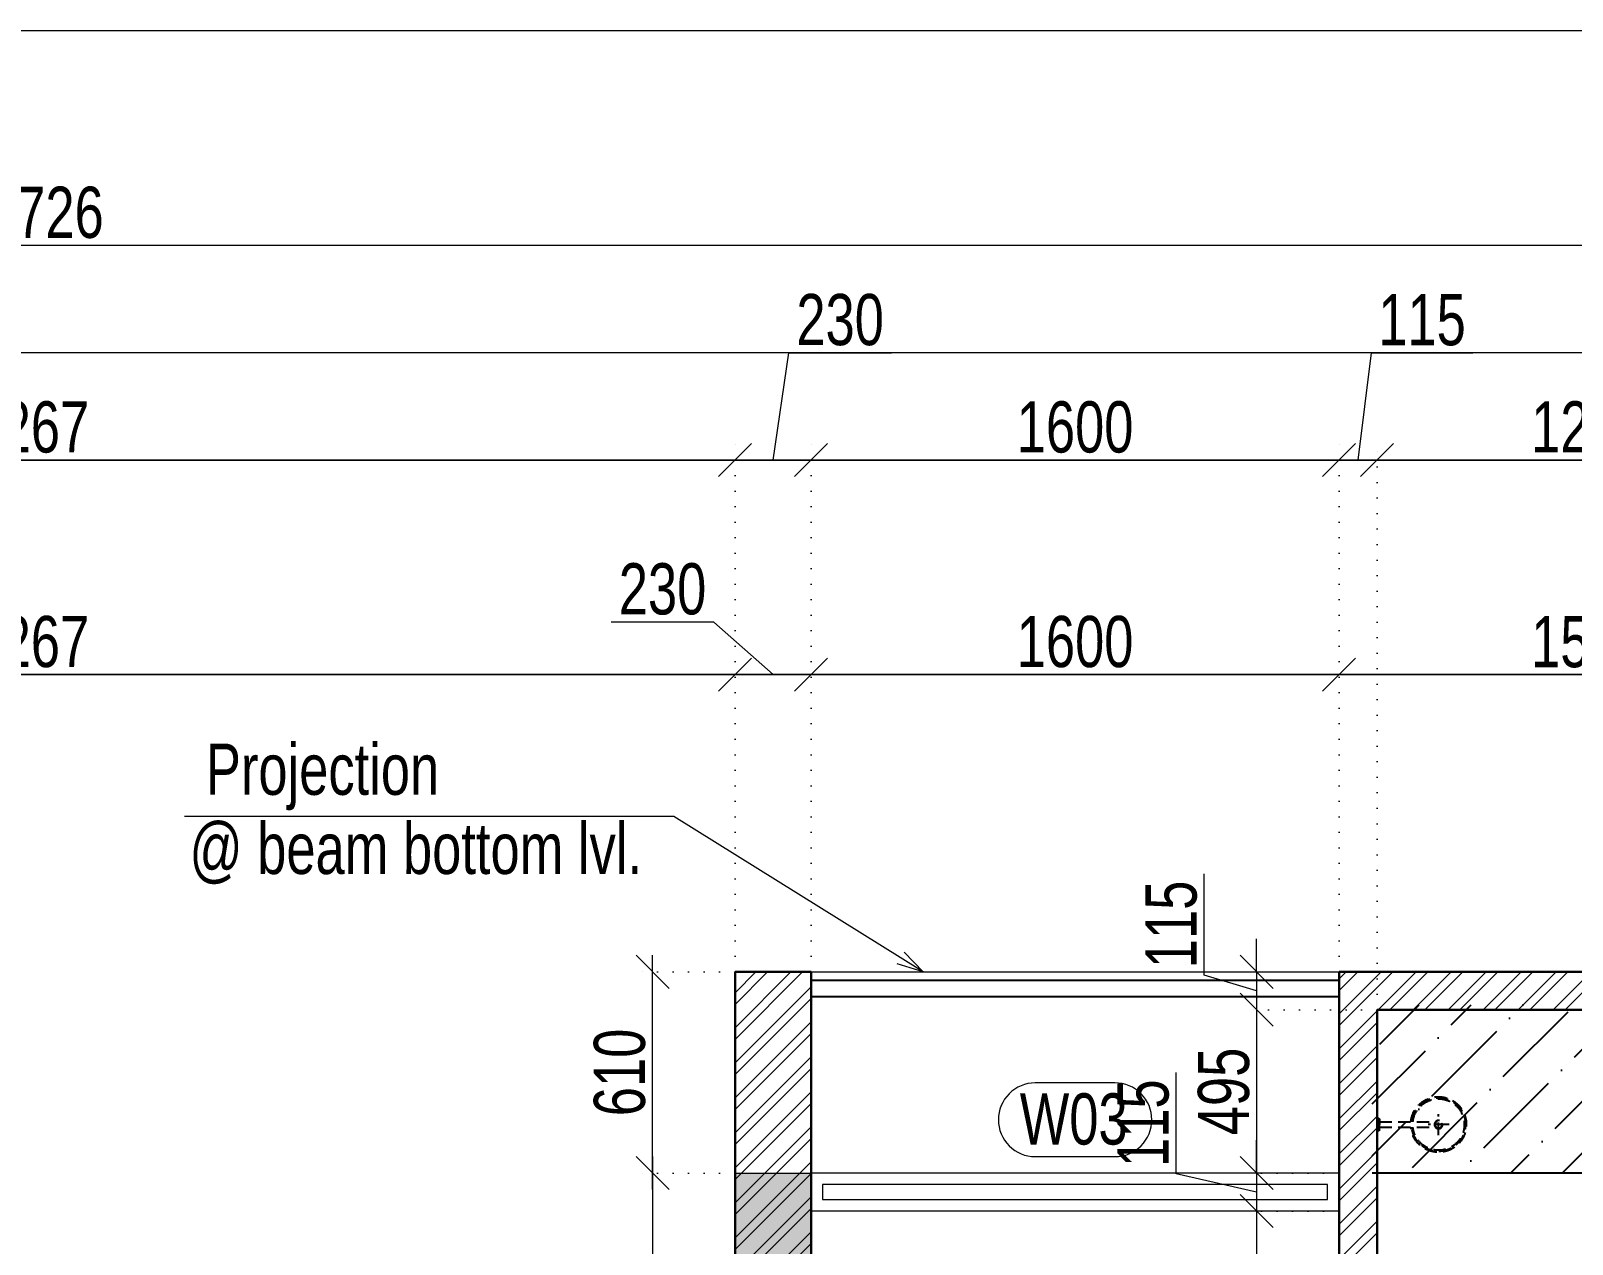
# Model space of a CAD drawing. Header units: inches. Extents: x 785882 to 928568, y 496782 to 576896.
# Drawn here: x 873649 to 878319, y 562379 to 566054 of the extents above; entities that cross this region are included whole.
import ezdxf
from ezdxf.enums import TextEntityAlignment as Align

# ---------------------------------------------------------------- set-up
doc = ezdxf.new("R2010")
doc.units = ezdxf.units.IN
doc.header["$LTSCALE"] = 750
doc.header["$MEASUREMENT"] = 0
doc.linetypes.add('DOT', pattern=[0.25, 0, -0.25])
doc.linetypes.add('HIDDEN', pattern=[0.375, 0.25, -0.125])
for name, color, linetype, lineweight in [('COLUMN', 5, 'Continuous', 13), ('DIMENSION WORKING-MSA', 222, 'Continuous', 13), ('ELE-04-MSA', 139, 'Continuous', 15), ('TEXT DETAIL-MSA', 212, 'Continuous', 13), ('WALL HATCH-MSA', 251, 'Continuous', 9), ('WALL-MSA', 32, 'Continuous', 30), ('WINDOE NO-MAS', 4, 'Continuous', 9), ('WINDOW-MSA', 50, 'Continuous', 13)]:
    doc.layers.add(name, color=color, linetype=linetype, lineweight=lineweight)
for name, color, linetype in [('ELE-02-MSA', 4, 'Continuous'), ('HATCH-SUNK 300MM-MSA', 47, 'Continuous'), ('P.FIXTURE', 7, 'Continuous'), ('R.C.C HATCH-MSA', 250, 'Continuous')]:
    doc.layers.add(name, color=color, linetype=linetype)
doc.styles.add('125', font='swisscl.ttf', dxfattribs={"height": 125})
doc.styles.add('AR', font='swisscl.ttf')
doc.styles.add('ARIAL', font='swisscl.ttf', dxfattribs={"height": 360})
doc.styles.add('Arial-Reg+0.8Sc', font='swisscl.ttf')
doc.dimstyles.new('100 K.T', dxfattribs={"dimtxt": 360, "dimasz": 80, "dimexe": 0.18, "dimexo": 0.0625, "dimgap": 1, "dimtad": 1, "dimdec": 0, "dimzin": 0, "dimdsep": 46, "dimtxsty": 'ARIAL', "dimblk": 'DOT', "dimcen": 0.09, "dimse1": 1, "dimse2": 1, "dimclrd": 50, "dimclrt": 256, "dimadec": 0, "dimazin": 0, "dimtfac": 1, "dimtdec": 0, "dimtofl": 0, "dimtmove": 1, "dimatfit": 0, "dimfxl": 1, "dimtolj": 1, "dimtzin": 0, "dimlwd": -1, "dimarcsym": 0})
doc.dimstyles.new('WORKING DIM', dxfattribs={"dimtxt": 155, "dimasz": 100, "dimexe": 50, "dimexo": 0, "dimgap": 20, "dimtad": 1, "dimdec": 0, "dimzin": 0, "dimdsep": 46, "dimtxsty": 'AR', "dimblk": 'OBLIQUE', "dimcen": 0.09, "dimdle": 50, "dimclrd": 256, "dimclre": 250, "dimclrt": 256, "dimadec": 0, "dimazin": 0, "dimtfac": 1, "dimtdec": 0, "dimtofl": 0, "dimtmove": 1, "dimatfit": 0, "dimfxl": 1, "dimtolj": 1, "dimtzin": 0, "dimlwd": -1, "dimlwe": -1, "dimarcsym": 0})

# ---------------------------------------------------------------- blocks, each defined once
blk = doc.blocks.new('SHOWE')
at = {"linetype": 'HIDDEN', "ltscale": 0.2}
for p, q in [((3964261.3, -1171717.9), (3964261.3, -1171674.7)), ((3964261.3, -1171674.7), (3964263.3, -1171674.7)), ((3964264.2, -1171676.3), (3964264.2, -1171716.3)), ((3964268.7, -1171680.5), (3964268.7, -1171696.3)), ((3964447.4, -1171664.5), (3964447.4, -1171728.1)), ((3964261.3, -1171717.9), (3964263.3, -1171717.9)), ((3964268.7, -1171688.6), (3964437.5, -1171688.6)), ((3964268.7, -1171712), (3964268.7, -1171696.3)), ((3964268.7, -1171704), (3964437.5, -1171704)), ((3964479.2, -1171696.3), (3964415.6, -1171696.3))]:
    blk.add_line(p, q, dxfattribs=at)
for radius in [12.5, 10.6]:
    blk.add_circle((3964447.4, -1171696.3), radius, dxfattribs=at)
for centre, radius, start, end in [((3964447.4, -1171696.3), 84.1, 185.2383, 174.7617), ((3964447.4, -1171696.3), 81.4, 185.4105, 174.5895), ((3964447.4, -1171696.3), 78, 185.6496, 174.3504), ((3964262.4, -1171676.3), 1.76, 358.0282, 62.0821), ((3964259.8, -1171685.3), 10.1, 28.3436, 64.2104), ((3964262.4, -1171716.3), 1.76, 297.9179, 1.9718), ((3964259.8, -1171707.2), 10.1, 295.7896, 331.6564)]:
    blk.add_arc(centre, radius, start, end, dxfattribs=at)
blk = doc.blocks.new('BLOCK-G & H TYPICAL COLOUMN')
at = {"layer": 'R.C.C HATCH-MSA'}
h = blk.add_hatch(color=256, dxfattribs=at)
h.dxf.hatch_style = 1
h.paths.add_polyline_path([(172697.62, -104207.75), (172688.57, -104207.75), (172688.57, -104255), (172697.62, -104255)])
h.paths.add_polyline_path([(172327.12, -104207.75), (172336.18, -104207.75), (172336.18, -104255), (172327.12, -104255)])
h.paths.add_polyline_path([(172819.88, -104207.75), (172819.88, -104216.81), (172867.12, -104216.81), (172867.12, -104207.75)])
h.paths.add_polyline_path([(172204.87, -104207.75), (172204.87, -104216.81), (172157.62, -104216.81), (172157.62, -104207.75)])
h.paths.add_polyline_path([(172561.18, -104240.06), (172552.12, -104240.06), (172552.12, -104287.31), (172561.18, -104287.31)])
h.paths.add_polyline_path([(172463.57, -104240.06), (172472.62, -104240.06), (172472.62, -104287.31), (172463.57, -104287.31)])
h.paths.add_polyline_path([(172177.87, -104422.2), (172177.87, -104431.25), (172130.62, -104431.25), (172130.62, -104422.2)])
h.paths.add_polyline_path([(172894.12, -104422.2), (172894.12, -104431.25), (172846.88, -104431.25), (172846.88, -104422.2)])
h.paths.add_polyline_path([(172336.12, -104486.75), (172336.12, -104495.81), (172288.87, -104495.81), (172288.87, -104486.75)])
h.paths.add_polyline_path([(172202.62, -104543.75), (172202.62, -104552.81), (172155.37, -104552.81), (172155.37, -104543.75)])
h.paths.add_polyline_path([(172822.13, -104543.75), (172822.13, -104552.81), (172869.37, -104552.81), (172869.37, -104543.75)])
h.paths.add_polyline_path([(172516.9, -104495.81), (172507.85, -104495.81), (172507.85, -104448.56), (172516.9, -104448.56)])
h.paths.add_polyline_path([(172697.62, -104104.25), (172688.57, -104104.25), (172688.57, -104057.01), (172697.62, -104057.01)])
h.paths.add_polyline_path([(172327.12, -104104.25), (172336.18, -104104.25), (172336.18, -104057.01), (172327.12, -104057.01)])
h.paths.add_polyline_path([(172819.88, -104104.25), (172819.88, -104095.2), (172867.12, -104095.2), (172867.12, -104104.25)])
h.paths.add_polyline_path([(172204.87, -104104.25), (172204.87, -104095.2), (172157.62, -104095.2), (172157.62, -104104.25)])
h.paths.add_polyline_path([(172561.18, -104071.94), (172552.12, -104071.94), (172552.12, -104024.7), (172561.18, -104024.7)])
h.paths.add_polyline_path([(172463.57, -104071.94), (172472.62, -104071.94), (172472.62, -104024.7), (172463.57, -104024.7)])
h.paths.add_polyline_path([(172177.87, -103889.81), (172177.87, -103880.75), (172130.62, -103880.75), (172130.62, -103889.81)])
h.paths.add_polyline_path([(172894.12, -103889.81), (172894.12, -103880.75), (172846.88, -103880.75), (172846.88, -103889.81)])
h.paths.add_polyline_path([(172336.12, -103825.25), (172336.12, -103816.2), (172288.87, -103816.2), (172288.87, -103825.25)])
h.paths.add_polyline_path([(172202.62, -103768.25), (172202.62, -103759.2), (172155.37, -103759.2), (172155.37, -103768.25)])
h.paths.add_polyline_path([(172822.13, -103768.25), (172822.13, -103759.2), (172869.37, -103759.2), (172869.37, -103768.25)])
h.paths.add_polyline_path([(172516.9, -103816.2), (172507.85, -103816.2), (172507.85, -103863.44), (172516.9, -103863.44)])
h.paths.add_polyline_path([(172548.37, -103699.31), (172548.37, -103690.25), (172595.62, -103690.25), (172595.62, -103699.31)])
h.paths.add_polyline_path([(172476.37, -103699.31), (172476.37, -103690.25), (172429.13, -103690.25), (172429.13, -103699.31)])
h.paths.add_polyline_path([(172726.82, -103612.31), (172726.82, -103603.25), (172774.06, -103603.25), (172774.06, -103612.31)])
h.paths.add_polyline_path([(172297.93, -103612.31), (172297.93, -103603.25), (172250.69, -103603.25), (172250.69, -103612.31)])
h.paths.add_polyline_path([(172920.37, -103523.81), (172920.37, -103514.75), (172857.56, -103514.75), (172857.56, -103523.81)])
h.paths.add_polyline_path([(172104.37, -103523.81), (172104.37, -103514.75), (172167.19, -103514.75), (172167.19, -103523.81)])
h.paths.add_polyline_path([(172476.37, -103492.94), (172467.32, -103492.94), (172467.32, -103445.7), (172476.37, -103445.7)])
h.paths.add_polyline_path([(172548.37, -103492.94), (172557.43, -103492.94), (172557.43, -103445.7), (172548.37, -103445.7)])
h.paths.add_polyline_path([(172663.43, -103454.75), (172759.5, -103454.75), (172759.5, -103349.7), (172663.43, -103349.7), (172663.43, -103358.75), (172750.44, -103358.75), (172750.44, -103445.7), (172663.43, -103445.7)])
h.paths.add_polyline_path([(172361.32, -103454.75), (172265.25, -103454.75), (172265.25, -103349.7), (172361.32, -103349.7), (172361.32, -103358.75), (172274.31, -103358.75), (172274.31, -103445.7), (172361.32, -103445.7)])
h.paths.add_polyline_path([(172428.37, -103358.75), (172419.32, -103358.75), (172419.32, -103311.51), (172428.37, -103311.51)])
h.paths.add_polyline_path([(172428.37, -103132.74), (172419.32, -103132.74), (172419.32, -103179.99), (172428.37, -103179.99)])
h.paths.add_polyline_path([(172151.62, -103286.75), (172151.62, -103277.7), (172104.37, -103277.7), (172104.37, -103286.75)])
h.paths.add_polyline_path([(172245.43, -103162.74), (172245.43, -103153.68), (172198.19, -103153.68), (172198.19, -103162.74)])
h.paths.add_polyline_path([(172428.37, -103021.25), (172419.32, -103021.25), (172419.32, -103068.5), (172428.37, -103068.5)])
h.paths.add_polyline_path([(172245.43, -102997.25), (172236.37, -102997.25), (172236.37, -103044.5), (172245.43, -103044.5)])
h.paths.add_polyline_path([(172104.37, -102997.25), (172104.37, -103006.31), (172151.62, -103006.31), (172151.62, -102997.25)])
h.paths.add_polyline_path([(172596.37, -103358.75), (172605.43, -103358.75), (172605.43, -103311.51), (172596.37, -103311.51)])
h.paths.add_polyline_path([(172596.37, -103132.74), (172605.43, -103132.74), (172605.43, -103179.99), (172596.37, -103179.99)])
h.paths.add_polyline_path([(172873.13, -103286.75), (172873.13, -103277.7), (172920.37, -103277.7), (172920.37, -103286.75)])
h.paths.add_polyline_path([(172779.32, -103162.74), (172779.32, -103153.68), (172826.56, -103153.68), (172826.56, -103162.74)])
h.paths.add_polyline_path([(172596.37, -103021.25), (172605.43, -103021.25), (172605.43, -103068.5), (172596.37, -103068.5)])
h.paths.add_polyline_path([(172779.32, -102997.25), (172788.37, -102997.25), (172788.37, -103044.5), (172779.32, -103044.5)])
h.paths.add_polyline_path([(172920.37, -102997.25), (172920.37, -103006.31), (172873.13, -103006.31), (172873.13, -102997.25)])
h.paths.add_polyline_path([(172548.37, -104612.7), (172548.37, -104621.75), (172595.62, -104621.75), (172595.62, -104612.7)])
h.paths.add_polyline_path([(172476.37, -104612.7), (172476.37, -104621.75), (172429.13, -104621.75), (172429.13, -104612.7)])
h.paths.add_polyline_path([(172297.93, -104699.7), (172297.93, -104708.75), (172250.69, -104708.75), (172250.69, -104699.7)])
h.paths.add_polyline_path([(172104.37, -104788.2), (172104.37, -104797.25), (172167.19, -104797.25), (172167.19, -104788.2)])
h.paths.add_polyline_path([(172726.82, -104699.7), (172726.82, -104708.75), (172774.06, -104708.75), (172774.06, -104699.7)])
h.paths.add_polyline_path([(172920.37, -104788.2), (172920.37, -104797.25), (172857.56, -104797.25), (172857.56, -104788.2)])
h.paths.add_polyline_path([(172476.37, -104819.06), (172467.32, -104819.06), (172467.32, -104866.31), (172476.37, -104866.31)])
h.paths.add_polyline_path([(172548.37, -104819.06), (172557.43, -104819.06), (172557.43, -104866.31), (172548.37, -104866.31)])
h.paths.add_polyline_path([(172663.43, -104857.25), (172759.5, -104857.25), (172759.5, -104962.31), (172663.43, -104962.31), (172663.43, -104953.25), (172750.44, -104953.25), (172750.44, -104866.31), (172663.43, -104866.31)])
h.paths.add_polyline_path([(172361.32, -104857.25), (172265.25, -104857.25), (172265.25, -104962.31), (172361.32, -104962.31), (172361.32, -104953.25), (172274.31, -104953.25), (172274.31, -104866.31), (172361.32, -104866.31)])
h.paths.add_polyline_path([(172428.37, -104953.25), (172419.32, -104953.25), (172419.32, -105000.5), (172428.37, -105000.5)])
h.paths.add_polyline_path([(172428.37, -105178.31), (172419.32, -105178.31), (172419.32, -105131.06), (172428.37, -105131.06)])
h.paths.add_polyline_path([(172151.62, -105025.25), (172151.62, -105034.31), (172104.37, -105034.31), (172104.37, -105025.25)])
h.paths.add_polyline_path([(172245.43, -105072.5), (172236.37, -105072.5), (172236.37, -105025.25), (172245.43, -105025.25)])
h.paths.add_polyline_path([(172428.37, -105290.75), (172419.32, -105290.75), (172419.32, -105243.51), (172428.37, -105243.51)])
h.paths.add_polyline_path([(172245.43, -105314.75), (172236.37, -105314.75), (172236.37, -105267.51), (172245.43, -105267.51)])
h.paths.add_polyline_path([(172104.37, -105277.35), (172113.43, -105277.35), (172113.43, -105314.75), (172104.37, -105314.75)])
h.paths.add_polyline_path([(172596.37, -104953.25), (172605.43, -104953.25), (172605.43, -105000.5), (172596.37, -105000.5)])
h.paths.add_polyline_path([(172596.37, -105178.31), (172605.43, -105178.31), (172605.43, -105131.06), (172596.37, -105131.06)])
h.paths.add_polyline_path([(172873.13, -105025.25), (172873.13, -105034.31), (172920.37, -105034.31), (172920.37, -105025.25)])
h.paths.add_polyline_path([(172788.37, -105025.25), (172779.32, -105025.25), (172779.32, -105072.5), (172788.37, -105072.5)])
h.paths.add_polyline_path([(172596.37, -105290.75), (172605.43, -105290.75), (172605.43, -105243.51), (172596.37, -105243.51)])
h.paths.add_polyline_path([(172779.32, -105314.75), (172788.37, -105314.75), (172788.37, -105267.51), (172779.32, -105267.51)])
h.paths.add_polyline_path([(172911.32, -105314.75), (172920.37, -105314.75), (172920.37, -105277.35), (172911.32, -105277.35)])
h.paths.add_polyline_path([(172688.63, -104486.75), (172688.63, -104495.81), (172735.87, -104495.81), (172735.87, -104486.75)])
h.paths.add_polyline_path([(172688.63, -103825.25), (172688.63, -103816.2), (172735.87, -103816.2), (172735.87, -103825.25)])
at = {"layer": 'COLUMN'}
blk.add_lwpolyline([(172596.37, -103021.25), (172605.43, -103021.25), (172605.43, -103068.5), (172596.37, -103068.5)], close=True, dxfattribs=at)
blk = doc.blocks.new('A$C59c041b7')
at = {"layer": 'HATCH-SUNK 300MM-MSA', "transparency": 33554559}
h = blk.add_hatch(dxfattribs=at)
h.set_pattern_fill('ANSI36', color=256, scale=35)
h.set_pattern_definition([(45, (-826309.5, -563203.96), (58.932931, 216.087413), [277.8125, -55.5625, 0, -55.5625])])
h.paths.add_polyline_path([(15743.6, -609.6), (14426.8, -609.6), (14426.8, -100), (15743.6, -100)])
at = {"layer": 'HATCH-SUNK 300MM-MSA'}
blk.add_line((15743.6, -609.6), (14426.8, -609.6), dxfattribs=at)
blk = doc.blocks.new('_Dot')
at = {"linetype": 'ByBlock', "lineweight": -2}
blk.add_line((-0.5, 0), (-1, 0), dxfattribs=at)
at = {"linetype": 'ByBlock', "const_width": 0.5}
blk.add_lwpolyline([(-0.25, 0, 1), (0.25, 0, 1)], format="xyb", close=True, dxfattribs=at)
blk = doc.blocks.new('Win-Tag-03')
blk.add_lwpolyline([(-130, 120), (130, 120, -0.414214), (250, 0), (250, 0, -0.414214), (130, -120), (-130, -120, -0.414214), (-250, 0), (-250, 0, -0.414214)], format="xyb", close=True)
blk = doc.blocks.new('_Oblique')
at = {"color": 0, "linetype": 'ByBlock', "lineweight": -2}
blk.add_line((-0.5, -0.5), (0.5, 0.5), dxfattribs=at)
blk = doc.blocks.new('*D2319')
at = {"layer": 'Defpoints', "color": 0, "ltscale": 0.25, "transparency": 16777216}
for p in [(875782.7, 564104), (871515.5, 563204), (875782.7, 563204)]:
    blk.add_point(p, dxfattribs=at)
at = {"layer": 'DIMENSION WORKING-MSA', "color": 250, "linetype": 'DOT', "ltscale": 0.25, "transparency": 16777216}
for p, q in [((871515.5, 563204), (871515.5, 564154)), ((875782.7, 563204), (875782.7, 564154))]:
    blk.add_line(p, q, dxfattribs=at)
at = {"layer": 'DIMENSION WORKING-MSA', "ltscale": 0.25, "transparency": 16777216}
blk.add_line((871465.5, 564104), (875832.7, 564104), dxfattribs=at)
at = {"layer": 'DIMENSION WORKING-MSA', "ltscale": 0.25, "transparency": 16777216, "xscale": 100, "yscale": 100, "zscale": 100, "rotation": 180}
blk.add_blockref('_Oblique', (871515.5, 564104), dxfattribs=at)
at = {"layer": 'DIMENSION WORKING-MSA', "ltscale": 0.25, "transparency": 16777216, "xscale": 100, "yscale": 100, "zscale": 100}
blk.add_blockref('_Oblique', (875782.7, 564104), dxfattribs=at)
at = {"layer": 'DIMENSION WORKING-MSA', "ltscale": 0.25, "transparency": 16777216, "insert": (873649.1, 564203.3), "char_height": 155, "attachment_point": 5, "style": 'AR'}
blk.add_mtext('\\A1;4267', dxfattribs=at)
blk = doc.blocks.new('*D2320')
at = {"layer": 'Defpoints', "color": 0, "ltscale": 0.25, "transparency": 16777216}
for p in [(876012.7, 564104), (875782.7, 563204), (876012.7, 563204)]:
    blk.add_point(p, dxfattribs=at)
at = {"layer": 'DIMENSION WORKING-MSA', "ltscale": 0.25, "transparency": 16777216}
for p, q in [((875718.2, 564263.4), (875407.5, 564263.4)), ((875897.7, 564104), (875718.2, 564263.4)), ((875782.7, 564104), (875682.7, 564104)), ((875782.7, 564104), (876012.7, 564104)), ((876012.7, 564104), (876112.7, 564104))]:
    blk.add_line(p, q, dxfattribs=at)
at = {"layer": 'DIMENSION WORKING-MSA', "color": 250, "linetype": 'DOT', "ltscale": 0.25, "transparency": 16777216}
for p, q in [((875782.7, 563204), (875782.7, 564154)), ((876012.7, 563204), (876012.7, 564154))]:
    blk.add_line(p, q, dxfattribs=at)
at = {"layer": 'DIMENSION WORKING-MSA', "ltscale": 0.25, "transparency": 16777216, "xscale": 100, "yscale": 100, "zscale": 100}
blk.add_blockref('_Oblique', (875782.7, 564104), dxfattribs=at)
at = {"layer": 'DIMENSION WORKING-MSA', "ltscale": 0.25, "transparency": 16777216, "xscale": 100, "yscale": 100, "zscale": 100, "rotation": 180}
blk.add_blockref('_Oblique', (876012.7, 564104), dxfattribs=at)
at = {"layer": 'DIMENSION WORKING-MSA', "ltscale": 0.25, "transparency": 16777216, "insert": (875562.9, 564362.9), "char_height": 155, "attachment_point": 5, "style": 'AR'}
blk.add_mtext('\\A1;230', dxfattribs=at)
blk = doc.blocks.new('*D2321')
at = {"layer": 'Defpoints', "color": 0, "ltscale": 0.25, "transparency": 16777216}
for p in [(877612.7, 564104), (876012.7, 563204), (877612.7, 563204)]:
    blk.add_point(p, dxfattribs=at)
at = {"layer": 'DIMENSION WORKING-MSA', "color": 250, "linetype": 'DOT', "ltscale": 0.25, "transparency": 16777216}
for p, q in [((876012.7, 563204), (876012.7, 564154)), ((877612.7, 563204), (877612.7, 564154))]:
    blk.add_line(p, q, dxfattribs=at)
at = {"layer": 'DIMENSION WORKING-MSA', "ltscale": 0.25, "transparency": 16777216}
blk.add_line((875962.7, 564104), (877662.7, 564104), dxfattribs=at)
at = {"layer": 'DIMENSION WORKING-MSA', "ltscale": 0.25, "transparency": 16777216, "xscale": 100, "yscale": 100, "zscale": 100, "rotation": 180}
blk.add_blockref('_Oblique', (876012.7, 564104), dxfattribs=at)
at = {"layer": 'DIMENSION WORKING-MSA', "ltscale": 0.25, "transparency": 16777216, "xscale": 100, "yscale": 100, "zscale": 100}
blk.add_blockref('_Oblique', (877612.7, 564104), dxfattribs=at)
at = {"layer": 'DIMENSION WORKING-MSA', "ltscale": 0.25, "transparency": 16777216, "insert": (876812.7, 564203.3), "char_height": 155, "attachment_point": 5, "style": 'AR'}
blk.add_mtext('\\A1;1600', dxfattribs=at)
blk = doc.blocks.new('*D2322')
at = {"layer": 'Defpoints', "color": 0, "ltscale": 0.25, "transparency": 16777216}
for p in [(879129.5, 564104), (877612.7, 563204), (879129.5, 563204)]:
    blk.add_point(p, dxfattribs=at)
at = {"layer": 'DIMENSION WORKING-MSA', "color": 250, "linetype": 'DOT', "ltscale": 0.25, "transparency": 16777216}
for p, q in [((877612.7, 563204), (877612.7, 564154)), ((879129.5, 563204), (879129.5, 564154))]:
    blk.add_line(p, q, dxfattribs=at)
at = {"layer": 'DIMENSION WORKING-MSA', "ltscale": 0.25, "transparency": 16777216}
blk.add_line((877562.7, 564104), (879179.5, 564104), dxfattribs=at)
at = {"layer": 'DIMENSION WORKING-MSA', "ltscale": 0.25, "transparency": 16777216, "xscale": 100, "yscale": 100, "zscale": 100, "rotation": 180}
blk.add_blockref('_Oblique', (877612.7, 564104), dxfattribs=at)
at = {"layer": 'DIMENSION WORKING-MSA', "ltscale": 0.25, "transparency": 16777216, "xscale": 100, "yscale": 100, "zscale": 100}
blk.add_blockref('_Oblique', (879129.5, 564104), dxfattribs=at)
at = {"layer": 'DIMENSION WORKING-MSA', "ltscale": 0.25, "transparency": 16777216, "insert": (878371.1, 564203), "char_height": 155, "attachment_point": 5, "style": 'AR'}
blk.add_mtext('\\A1;1517', dxfattribs=at)
blk = doc.blocks.new('*D2343')
at = {"layer": 'Defpoints', "color": 0, "ltscale": 0.25, "transparency": 16777216}
for p in [(875782.7, 564754), (871515.5, 563204), (875782.7, 563204)]:
    blk.add_point(p, dxfattribs=at)
at = {"layer": 'DIMENSION WORKING-MSA', "color": 250, "linetype": 'DOT', "ltscale": 0.25, "transparency": 16777216}
for p, q in [((871515.5, 563204), (871515.5, 564804)), ((875782.7, 563204), (875782.7, 564804))]:
    blk.add_line(p, q, dxfattribs=at)
at = {"layer": 'DIMENSION WORKING-MSA', "ltscale": 0.25, "transparency": 16777216}
blk.add_line((871465.5, 564754), (875832.7, 564754), dxfattribs=at)
at = {"layer": 'DIMENSION WORKING-MSA', "ltscale": 0.25, "transparency": 16777216, "xscale": 100, "yscale": 100, "zscale": 100, "rotation": 180}
blk.add_blockref('_Oblique', (871515.5, 564754), dxfattribs=at)
at = {"layer": 'DIMENSION WORKING-MSA', "ltscale": 0.25, "transparency": 16777216, "xscale": 100, "yscale": 100, "zscale": 100}
blk.add_blockref('_Oblique', (875782.7, 564754), dxfattribs=at)
at = {"layer": 'DIMENSION WORKING-MSA', "ltscale": 0.25, "transparency": 16777216, "insert": (873649.1, 564853.3), "char_height": 155, "attachment_point": 5, "style": 'AR'}
blk.add_mtext('\\A1;4267', dxfattribs=at)
blk = doc.blocks.new('*D2344')
at = {"layer": 'Defpoints', "color": 0, "ltscale": 0.25, "transparency": 16777216}
for p in [(876012.7, 564754), (875782.7, 563204), (876012.7, 563204)]:
    blk.add_point(p, dxfattribs=at)
at = {"layer": 'DIMENSION WORKING-MSA', "ltscale": 0.25, "transparency": 16777216}
for p, q in [((875897.7, 564754), (875945.5, 565079)), ((875945.5, 565079), (876256.2, 565079)), ((875732.7, 564754), (876062.7, 564754))]:
    blk.add_line(p, q, dxfattribs=at)
at = {"layer": 'DIMENSION WORKING-MSA', "color": 250, "linetype": 'DOT', "ltscale": 0.25, "transparency": 16777216}
for p, q in [((875782.7, 563204), (875782.7, 564804)), ((876012.7, 563204), (876012.7, 564804))]:
    blk.add_line(p, q, dxfattribs=at)
at = {"layer": 'DIMENSION WORKING-MSA', "ltscale": 0.25, "transparency": 16777216, "xscale": 100, "yscale": 100, "zscale": 100, "rotation": 180}
blk.add_blockref('_Oblique', (875782.7, 564754), dxfattribs=at)
at = {"layer": 'DIMENSION WORKING-MSA', "ltscale": 0.25, "transparency": 16777216, "xscale": 100, "yscale": 100, "zscale": 100}
blk.add_blockref('_Oblique', (876012.7, 564754), dxfattribs=at)
at = {"layer": 'DIMENSION WORKING-MSA', "ltscale": 0.25, "transparency": 16777216, "insert": (876100.9, 565178.4), "char_height": 155, "attachment_point": 5, "style": 'AR'}
blk.add_mtext('\\A1;230', dxfattribs=at)
blk = doc.blocks.new('*D2323')
at = {"layer": 'Defpoints', "color": 0, "ltscale": 0.25, "transparency": 16777216}
for p in [(877612.7, 564754), (876012.7, 563204), (877612.7, 563204)]:
    blk.add_point(p, dxfattribs=at)
at = {"layer": 'DIMENSION WORKING-MSA', "color": 250, "linetype": 'DOT', "ltscale": 0.25, "transparency": 16777216}
for p, q in [((876012.7, 563204), (876012.7, 564804)), ((877612.7, 563204), (877612.7, 564804))]:
    blk.add_line(p, q, dxfattribs=at)
at = {"layer": 'DIMENSION WORKING-MSA', "ltscale": 0.25, "transparency": 16777216}
blk.add_line((875962.7, 564754), (877662.7, 564754), dxfattribs=at)
at = {"layer": 'DIMENSION WORKING-MSA', "ltscale": 0.25, "transparency": 16777216, "xscale": 100, "yscale": 100, "zscale": 100, "rotation": 180}
blk.add_blockref('_Oblique', (876012.7, 564754), dxfattribs=at)
at = {"layer": 'DIMENSION WORKING-MSA', "ltscale": 0.25, "transparency": 16777216, "xscale": 100, "yscale": 100, "zscale": 100}
blk.add_blockref('_Oblique', (877612.7, 564754), dxfattribs=at)
at = {"layer": 'DIMENSION WORKING-MSA', "ltscale": 0.25, "transparency": 16777216, "insert": (876812.7, 564853.3), "char_height": 155, "attachment_point": 5, "style": 'AR'}
blk.add_mtext('\\A1;1600', dxfattribs=at)
blk = doc.blocks.new('*D2324')
at = {"layer": 'Defpoints', "color": 0, "ltscale": 0.25, "transparency": 16777216}
for p in [(877727.7, 564754), (877612.7, 563204), (877727.7, 563089)]:
    blk.add_point(p, dxfattribs=at)
at = {"layer": 'DIMENSION WORKING-MSA', "ltscale": 0.25, "transparency": 16777216}
for p, q in [((877670.2, 564754), (877710.5, 565079)), ((877710.5, 565079), (878017.3, 565079)), ((877612.7, 564754), (877512.7, 564754)), ((877612.7, 564754), (877727.7, 564754)), ((877727.7, 564754), (877827.7, 564754))]:
    blk.add_line(p, q, dxfattribs=at)
at = {"layer": 'DIMENSION WORKING-MSA', "color": 250, "linetype": 'DOT', "ltscale": 0.25, "transparency": 16777216}
for p, q in [((877612.7, 563204), (877612.7, 564804)), ((877727.7, 563089), (877727.7, 564804))]:
    blk.add_line(p, q, dxfattribs=at)
at = {"layer": 'DIMENSION WORKING-MSA', "ltscale": 0.25, "transparency": 16777216, "xscale": 100, "yscale": 100, "zscale": 100}
blk.add_blockref('_Oblique', (877612.7, 564754), dxfattribs=at)
at = {"layer": 'DIMENSION WORKING-MSA', "ltscale": 0.25, "transparency": 16777216, "xscale": 100, "yscale": 100, "zscale": 100, "rotation": 180}
blk.add_blockref('_Oblique', (877727.7, 564754), dxfattribs=at)
at = {"layer": 'DIMENSION WORKING-MSA', "ltscale": 0.25, "transparency": 16777216, "insert": (877863.9, 565178), "char_height": 155, "attachment_point": 5, "style": 'AR'}
blk.add_mtext('\\A1;115', dxfattribs=at)
blk = doc.blocks.new('*D2325')
at = {"layer": 'Defpoints', "color": 0, "ltscale": 0.25, "transparency": 16777216}
for p in [(879014.5, 564754), (877727.7, 563089), (879014.5, 563089)]:
    blk.add_point(p, dxfattribs=at)
at = {"layer": 'DIMENSION WORKING-MSA', "color": 250, "linetype": 'DOT', "ltscale": 0.25, "transparency": 16777216}
for p, q in [((877727.7, 563089), (877727.7, 564804)), ((879014.5, 563089), (879014.5, 564804))]:
    blk.add_line(p, q, dxfattribs=at)
at = {"layer": 'DIMENSION WORKING-MSA', "ltscale": 0.25, "transparency": 16777216}
blk.add_line((877677.7, 564754), (879064.5, 564754), dxfattribs=at)
at = {"layer": 'DIMENSION WORKING-MSA', "ltscale": 0.25, "transparency": 16777216, "xscale": 100, "yscale": 100, "zscale": 100, "rotation": 180}
blk.add_blockref('_Oblique', (877727.7, 564754), dxfattribs=at)
at = {"layer": 'DIMENSION WORKING-MSA', "ltscale": 0.25, "transparency": 16777216, "xscale": 100, "yscale": 100, "zscale": 100}
blk.add_blockref('_Oblique', (879014.5, 564754), dxfattribs=at)
at = {"layer": 'DIMENSION WORKING-MSA', "ltscale": 0.25, "transparency": 16777216, "insert": (878371.1, 564853.3), "char_height": 155, "attachment_point": 5, "style": 'AR'}
blk.add_mtext('\\A1;1287', dxfattribs=at)
blk = doc.blocks.new('*D2288')
at = {"layer": 'Defpoints', "color": 0, "ltscale": 0.25, "transparency": 16777216}
for p in [(863285.9, 565404), (863285.9, 563204), (884012.3, 563204)]:
    blk.add_point(p, dxfattribs=at)
at = {"layer": 'DIMENSION WORKING-MSA', "color": 250, "linetype": 'DOT', "ltscale": 0.25, "transparency": 16777216}
for p, q in [((863285.9, 563204), (863285.9, 565454)), ((884012.3, 563204), (884012.3, 565454))]:
    blk.add_line(p, q, dxfattribs=at)
at = {"layer": 'DIMENSION WORKING-MSA', "ltscale": 0.25, "transparency": 16777216}
blk.add_line((884062.3, 565404), (863235.9, 565404), dxfattribs=at)
at = {"layer": 'DIMENSION WORKING-MSA', "ltscale": 0.25, "transparency": 16777216, "xscale": 100, "yscale": 100, "zscale": 100, "rotation": 180}
blk.add_blockref('_Oblique', (863285.9, 565404), dxfattribs=at)
at = {"layer": 'DIMENSION WORKING-MSA', "ltscale": 0.25, "transparency": 16777216, "xscale": 100, "yscale": 100, "zscale": 100}
blk.add_blockref('_Oblique', (884012.3, 565404), dxfattribs=at)
at = {"layer": 'DIMENSION WORKING-MSA', "ltscale": 0.25, "transparency": 16777216, "insert": (873649.1, 565503.3), "char_height": 155, "attachment_point": 5, "style": 'AR'}
blk.add_mtext('\\A1;20726', dxfattribs=at)
blk = doc.blocks.new('*D1824')
at = {"layer": 'Defpoints', "color": 0, "ltscale": 0.25, "transparency": 16777216}
for p in [(877612.7, 563204), (877362.7, 563089), (877727.7, 563089)]:
    blk.add_point(p, dxfattribs=at)
at = {"layer": 'DIMENSION WORKING-MSA', "ltscale": 0.25, "transparency": 16777216}
for p, q in [((877203.6, 563194.2), (877203.6, 563501)), ((877362.7, 563204), (877362.7, 563304)), ((877362.7, 563146.5), (877203.6, 563194.2)), ((877362.7, 563204), (877362.7, 563089)), ((877362.7, 563089), (877362.7, 562989))]:
    blk.add_line(p, q, dxfattribs=at)
at = {"layer": 'DIMENSION WORKING-MSA', "color": 250, "linetype": 'DOT', "ltscale": 0.25, "transparency": 16777216}
for p, q in [((877612.7, 563204), (877312.7, 563204)), ((877727.7, 563089), (877312.7, 563089))]:
    blk.add_line(p, q, dxfattribs=at)
at = {"layer": 'DIMENSION WORKING-MSA', "ltscale": 0.25, "transparency": 16777216, "xscale": 100, "yscale": 100, "zscale": 100}
for p, rotation in [((877362.7, 563204), 270), ((877362.7, 563089), 90)]:
    blk.add_blockref('_Oblique', p, dxfattribs=dict(at, rotation=rotation))
at = {"layer": 'DIMENSION WORKING-MSA', "ltscale": 0.25, "transparency": 16777216, "insert": (877104.5, 563347.6), "char_height": 155, "attachment_point": 5, "rotation": 90, "style": 'AR'}
blk.add_mtext('\\A1;115', dxfattribs=at)
blk = doc.blocks.new('*D1825')
at = {"layer": 'Defpoints', "color": 0, "ltscale": 0.25, "transparency": 16777216}
for p in [(877727.7, 563089), (877362.7, 562594.4), (877612.7, 562594.4)]:
    blk.add_point(p, dxfattribs=at)
at = {"layer": 'DIMENSION WORKING-MSA', "ltscale": 0.25, "transparency": 16777216}
blk.add_line((877362.7, 563139), (877362.7, 562544.4), dxfattribs=at)
at = {"layer": 'DIMENSION WORKING-MSA', "color": 250, "linetype": 'DOT', "ltscale": 0.25, "transparency": 16777216}
for p, q in [((877727.7, 563089), (877312.7, 563089)), ((877612.7, 562594.4), (877312.7, 562594.4))]:
    blk.add_line(p, q, dxfattribs=at)
at = {"layer": 'DIMENSION WORKING-MSA', "ltscale": 0.25, "transparency": 16777216, "xscale": 100, "yscale": 100, "zscale": 100}
for p, rotation in [((877362.7, 563089), 90), ((877362.7, 562594.4), 270)]:
    blk.add_blockref('_Oblique', p, dxfattribs=dict(at, rotation=rotation))
at = {"layer": 'DIMENSION WORKING-MSA', "ltscale": 0.25, "transparency": 16777216, "insert": (877263.3, 562841.7), "char_height": 155, "attachment_point": 5, "rotation": 90, "style": 'AR'}
blk.add_mtext('\\A1;495', dxfattribs=at)
blk = doc.blocks.new('*D1826')
at = {"layer": 'Defpoints', "color": 0, "ltscale": 0.25, "transparency": 16777216}
for p in [(877612.7, 562594.4), (877362.7, 562479.4), (877612.7, 562479.4)]:
    blk.add_point(p, dxfattribs=at)
at = {"layer": 'DIMENSION WORKING-MSA', "ltscale": 0.25, "transparency": 16777216}
for p, q in [((877118.6, 562592.2), (877118.6, 562899)), ((877362.7, 562594.4), (877362.7, 562694.4)), ((877362.7, 562536.9), (877118.6, 562592.2)), ((877362.7, 562594.4), (877362.7, 562479.4)), ((877362.7, 562479.4), (877362.7, 562379.4))]:
    blk.add_line(p, q, dxfattribs=at)
at = {"layer": 'DIMENSION WORKING-MSA', "color": 250, "linetype": 'DOT', "ltscale": 0.25, "transparency": 16777216}
for p, q in [((877612.7, 562594.4), (877312.7, 562594.4)), ((877612.7, 562479.4), (877312.7, 562479.4))]:
    blk.add_line(p, q, dxfattribs=at)
at = {"layer": 'DIMENSION WORKING-MSA', "ltscale": 0.25, "transparency": 16777216, "xscale": 100, "yscale": 100, "zscale": 100}
for p, rotation in [((877362.7, 562594.4), 270), ((877362.7, 562479.4), 90)]:
    blk.add_blockref('_Oblique', p, dxfattribs=dict(at, rotation=rotation))
at = {"layer": 'DIMENSION WORKING-MSA', "ltscale": 0.25, "transparency": 16777216, "insert": (877019.5, 562745.6), "char_height": 155, "attachment_point": 5, "rotation": 90, "style": 'AR'}
blk.add_mtext('\\A1;115', dxfattribs=at)
blk = doc.blocks.new('*D1827')
at = {"layer": 'Defpoints', "color": 0, "ltscale": 0.25, "transparency": 16777216}
for p in [(877612.7, 562479.4), (877362.7, 560994), (877727.7, 560994)]:
    blk.add_point(p, dxfattribs=at)
at = {"layer": 'DIMENSION WORKING-MSA', "ltscale": 0.25, "transparency": 16777216}
blk.add_line((877362.7, 562529.4), (877362.7, 560944), dxfattribs=at)
at = {"layer": 'DIMENSION WORKING-MSA', "color": 250, "linetype": 'DOT', "ltscale": 0.25, "transparency": 16777216}
for p, q in [((877612.7, 562479.4), (877312.7, 562479.4)), ((877727.7, 560994), (877312.7, 560994))]:
    blk.add_line(p, q, dxfattribs=at)
at = {"layer": 'DIMENSION WORKING-MSA', "ltscale": 0.25, "transparency": 16777216, "xscale": 100, "yscale": 100, "zscale": 100}
for p, rotation in [((877362.7, 562479.4), 90), ((877362.7, 560994), 270)]:
    blk.add_blockref('_Oblique', p, dxfattribs=dict(at, rotation=rotation))
at = {"layer": 'DIMENSION WORKING-MSA', "ltscale": 0.25, "transparency": 16777216, "insert": (877263.3, 561736.7), "char_height": 155, "attachment_point": 5, "rotation": 90, "style": 'AR'}
blk.add_mtext('\\A1;1485', dxfattribs=at)
blk = doc.blocks.new('*D1787')
at = {"layer": 'Defpoints', "color": 0, "ltscale": 0.25, "transparency": 16777216}
for p in [(875782.7, 562594.4), (875532.7, 561394.4), (875782.7, 561394.4)]:
    blk.add_point(p, dxfattribs=at)
at = {"layer": 'DIMENSION WORKING-MSA', "ltscale": 0.25, "transparency": 16777216}
blk.add_line((875532.7, 562644.4), (875532.7, 561344.4), dxfattribs=at)
at = {"layer": 'DIMENSION WORKING-MSA', "color": 250, "linetype": 'DOT', "ltscale": 0.25, "transparency": 16777216}
for p, q in [((875782.7, 562594.4), (875482.7, 562594.4)), ((875782.7, 561394.4), (875482.7, 561394.4))]:
    blk.add_line(p, q, dxfattribs=at)
at = {"layer": 'DIMENSION WORKING-MSA', "ltscale": 0.25, "transparency": 16777216, "xscale": 100, "yscale": 100, "zscale": 100}
for p, rotation in [((875532.7, 562594.4), 90), ((875532.7, 561394.4), 270)]:
    blk.add_blockref('_Oblique', p, dxfattribs=dict(at, rotation=rotation))
at = {"layer": 'DIMENSION WORKING-MSA', "ltscale": 0.25, "transparency": 16777216, "insert": (875433.3, 561994.4), "char_height": 155, "attachment_point": 5, "rotation": 90, "style": 'AR'}
blk.add_mtext('\\A1;1200', dxfattribs=at)
blk = doc.blocks.new('*D1788')
at = {"layer": 'Defpoints', "color": 0, "ltscale": 0.25, "transparency": 16777216}
for p in [(875532.7, 563204), (875782.7, 563204), (875782.7, 562594.4)]:
    blk.add_point(p, dxfattribs=at)
at = {"layer": 'DIMENSION WORKING-MSA', "ltscale": 0.25, "transparency": 16777216}
blk.add_line((875532.7, 562544.4), (875532.7, 563254), dxfattribs=at)
at = {"layer": 'DIMENSION WORKING-MSA', "color": 250, "linetype": 'DOT', "ltscale": 0.25, "transparency": 16777216}
for p, q in [((875782.7, 563204), (875482.7, 563204)), ((875782.7, 562594.4), (875482.7, 562594.4))]:
    blk.add_line(p, q, dxfattribs=at)
at = {"layer": 'DIMENSION WORKING-MSA', "ltscale": 0.25, "transparency": 16777216, "xscale": 100, "yscale": 100, "zscale": 100}
for p, rotation in [((875532.7, 563204), 90), ((875532.7, 562594.4), 270)]:
    blk.add_blockref('_Oblique', p, dxfattribs=dict(at, rotation=rotation))
at = {"layer": 'DIMENSION WORKING-MSA', "ltscale": 0.25, "transparency": 16777216, "insert": (875433.3, 562899.2), "char_height": 155, "attachment_point": 5, "rotation": 90, "style": 'AR'}
blk.add_mtext('\\A1;610', dxfattribs=at)

msp = doc.modelspace()

# ---------------------------------------------------------------- hatches: boundary and pattern name
at = {"layer": 'WALL HATCH-MSA'}
h = msp.add_hatch(dxfattribs=at)
h.set_pattern_fill('ANSI32', color=256, scale=200)
h.set_pattern_definition([(45, (36976.4, 0), (-53.0330086, 53.0330086), []), (45, (37011.755, 0), (-53.0330086, 53.0330086), [])])
h.paths.add_polyline_path([(876012.7, 563204), (875782.7, 563204), (875782.7, 554021.9), (876012.7, 554021.9), (876012.7, 557376.9), (878279.5, 557376.9), (878279.5, 558276.9), (878164.5, 558276.9), (878164.5, 557491.9), (876012.7, 557491.9)])
h = msp.add_hatch(dxfattribs=at)
h.set_pattern_fill('ANSI32', color=256, scale=200)
h.set_pattern_definition([(45, (36961.4, 0), (-53.0330086, 53.0330086), []), (45, (36996.755, 0), (-53.0330086, 53.0330086), [])])
h.paths.add_polyline_path([(877612.7, 563204), (877612.7, 560879), (878264.5, 560879), (878264.5, 560994), (877727.7, 560994), (877727.7, 563089), (879129.5, 563089), (879129.5, 563204)])

# ---------------------------------------------------------------- linework, layer by layer
at = {"layer": 'Defpoints', "color": 1, "lineweight": 0}
for points in [[(887462.3, 566054), (859835.9, 566054), (859835.9, 501489.5), (887462.3, 501489.5)], [(886812.3, 565404), (860485.9, 565404), (860485.9, 502139.5), (886812.3, 502139.5)], [(886487.3, 565079), (860810.9, 565079), (860810.9, 502464.5), (886487.3, 502464.5)], [(886162.3, 564754), (861135.9, 564754), (861135.9, 502789.5), (886162.3, 502789.5)], [(885512.3, 564104), (861785.9, 564104), (861785.9, 503439.5), (885512.3, 503439.5)]]:
    msp.add_lwpolyline(points, close=True, dxfattribs=at)
at = {"layer": 'ELE-02-MSA'}
for p, q in [((876012.7, 563179), (877612.7, 563179)), ((876012.7, 563129), (877612.7, 563129))]:
    msp.add_line(p, q, dxfattribs=at)
at = {"layer": 'ELE-04-MSA'}
msp.add_line((876012.7, 563204), (877612.7, 563204), dxfattribs=at)
at = {"layer": 'WALL-MSA'}
for p, q in [((875782.7, 563204), (875782.7, 554021.9)), ((876012.7, 563204), (875782.7, 563204)), ((876012.7, 563204), (876012.7, 557491.9)), ((877612.7, 563204), (879129.5, 563204)), ((877612.7, 563204), (877612.7, 560879)), ((877727.7, 563089), (879129.5, 563089)), ((877727.7, 563089), (877727.7, 560994))]:
    msp.add_line(p, q, dxfattribs=at)
at = {"layer": 'WINDOW-MSA'}
for p, q in [((877612.7, 562594.4), (876012.7, 562594.4)), ((877612.7, 562594.4), (877612.7, 562479.4)), ((877612.7, 562479.4), (876012.7, 562479.4))]:
    msp.add_line(p, q, dxfattribs=at)
msp.add_lwpolyline([(877577.7, 562514.4), (877577.7, 562559.4), (876047.7, 562559.4), (876047.7, 562514.4)], close=True, dxfattribs=at)

# ---------------------------------------------------------------- block references
at = {"layer": 'COLUMN', "xscale": 25.4, "yscale": 25.4, "zscale": 25.4}
msp.add_blockref('BLOCK-G & H TYPICAL COLOUMN', (-3508165.2, 3179334.2), dxfattribs=at)
at = {"layer": 'HATCH-SUNK 300MM-MSA'}
msp.add_blockref('A$C59c041b7', (863285.9, 563204), dxfattribs=at)
at = {"layer": 'P.FIXTURE', "lineweight": 30, "xscale": -1, "rotation": 180}
msp.add_blockref('SHOWE', (-3086533.6, -608954.8), dxfattribs=at)
at = {"layer": 'WINDOE NO-MAS', "xscale": -0.9300595238095237, "yscale": 0.9300595238095237, "zscale": 0.9300595238095237, "rotation": 180}
msp.add_blockref('Win-Tag-03', (876812.7, 562756), dxfattribs=at)

# ---------------------------------------------------------------- texts
at = {"layer": 'TEXT DETAIL-MSA', "style": '125'}
for s, p in [('Projection', (874532.9, 563817.6)), ('@ beam bottom lvl.', (874815.2, 563577.8))]:
    msp.add_text(s, height=155, dxfattribs=at).set_placement(p, align=Align.MIDDLE_CENTER)
at = {"layer": 'WINDOE NO-MAS', "style": 'Arial-Reg+0.8Sc'}
msp.add_text('W03', height=155, dxfattribs=at).set_placement((876808.5, 562758.5), align=Align.MIDDLE_CENTER)

# ---------------------------------------------------------------- dimensions: what is measured, and where the dimension line sits
at = {"layer": 'DIMENSION WORKING-MSA', "ltscale": 0.25}
for base, p1, p2, picture, middle in [((863285.9, 565404), (884012.3, 563204), (863285.9, 563204), '*D2288', (873649.1, 565503.3)), ((875782.7, 564754), (871515.5, 563204), (875782.7, 563204), '*D2343', (873649.1, 564853.3)), ((877612.7, 564754), (876012.7, 563204), (877612.7, 563204), '*D2323', (876812.7, 564853.3)), ((879014.5, 564754), (877727.7, 563089), (879014.5, 563089), '*D2325', (878371.1, 564853.3)), ((875782.7, 564104), (871515.5, 563204), (875782.7, 563204), '*D2319', (873649.1, 564203.3)), ((877612.7, 564104), (876012.7, 563204), (877612.7, 563204), '*D2321', (876812.7, 564203.3)), ((879129.5, 564104), (877612.7, 563204), (879129.5, 563204), '*D2322', (878371.1, 564203))]:
    dim = msp.add_linear_dim(base=base, p1=p1, p2=p2, dimstyle='WORKING DIM', dxfattribs=at)
    dim.commit()
    dim.dimension.update_dxf_attribs({"geometry": picture, "text_midpoint": middle})
for base, p1, p2, picture, middle in [((876012.7, 564754), (875782.7, 563204), (876012.7, 563204), '*D2344', (875965.5, 565079)), ((877727.7, 564754), (877612.7, 563204), (877727.7, 563089), '*D2324', (877730.5, 565079)), ((876012.7, 564104), (875782.7, 563204), (876012.7, 563204), '*D2320', (875698.2, 564263.4))]:
    dim = msp.add_linear_dim(base=base, p1=p1, p2=p2, dimstyle='WORKING DIM', dxfattribs=at)
    dim.commit()
    dim.dimension.update_dxf_attribs({"geometry": picture, "text_midpoint": middle, "dimtype": 160})
for base, p1, p2, picture, middle in [((877362.7, 563089), (877612.7, 563204), (877727.7, 563089), '*D1824', (877203.6, 563214.2)), ((877362.7, 562479.4), (877612.7, 562594.4), (877612.7, 562479.4), '*D1826', (877118.6, 562612.2))]:
    dim = msp.add_linear_dim(base=base, p1=p1, p2=p2, angle=90, dimstyle='WORKING DIM', dxfattribs=at)
    dim.commit()
    dim.dimension.update_dxf_attribs({"geometry": picture, "text_midpoint": middle, "dimtype": 160})
for base, p1, p2, picture, middle in [((875532.7, 563204), (875782.7, 562594.4), (875782.7, 563204), '*D1788', (875433.3, 562899.2)), ((877362.7, 562594.4), (877727.7, 563089), (877612.7, 562594.4), '*D1825', (877263.3, 562841.7)), ((875532.7, 561394.4), (875782.7, 562594.4), (875782.7, 561394.4), '*D1787', (875433.3, 561994.4)), ((877362.7, 560994), (877612.7, 562479.4), (877727.7, 560994), '*D1827', (877263.3, 561736.7))]:
    dim = msp.add_linear_dim(base=base, p1=p1, p2=p2, angle=90, dimstyle='WORKING DIM', dxfattribs=at)
    dim.commit()
    dim.dimension.update_dxf_attribs({"geometry": picture, "text_midpoint": middle})

# ---------------------------------------------------------------- leaders
at = {"layer": 'TEXT DETAIL-MSA'}
msp.add_leader([(876352.1, 563204), (875597.1, 563674), (874115.1, 563674)], dimstyle='100 K.T', override={"dimgap": 1, "dimtad": 0, "dimclrd": 256, "dimldrblk": 'Open30'}, dxfattribs=at)

doc.saveas('drawing.dxf')
